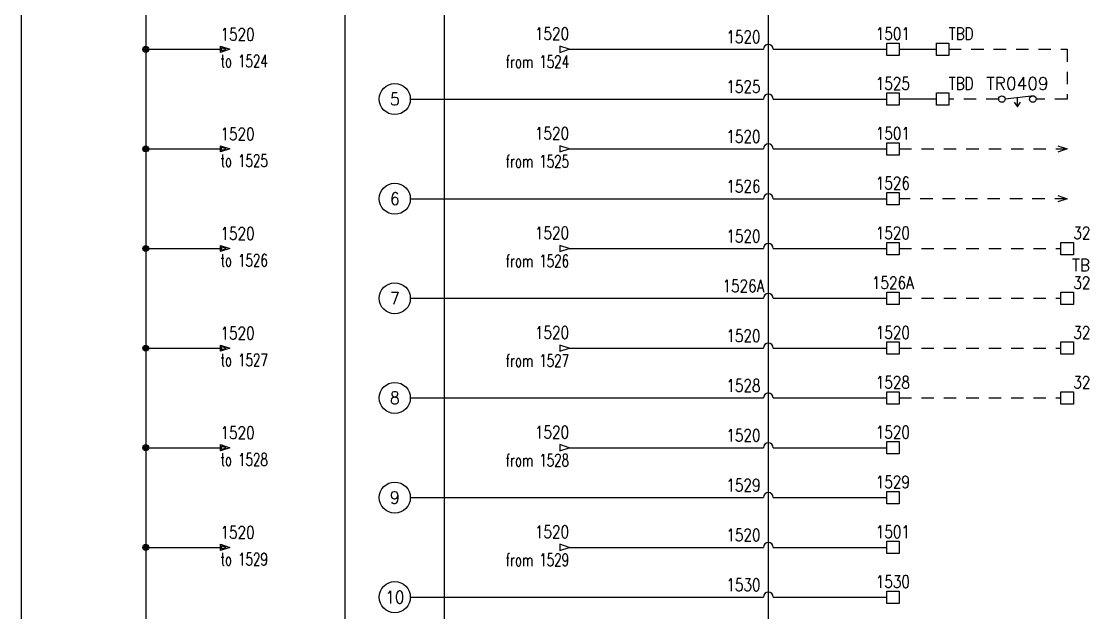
# Model space of a CAD drawing. Header units: inches. Extents: x 0 to 33.9, y 0 to 22.6.
# Drawn here: x 17.5 to 28.17, y 11.34 to 17.28 of the extents above; entities that cross this region are included whole.
import ezdxf
from ezdxf.enums import TextEntityAlignment as Align

# ---------------------------------------------------------------- set-up
doc = ezdxf.new("R2010")
doc.units = ezdxf.units.IN
doc.header["$MEASUREMENT"] = 0
doc.linetypes.add('HIDDEN2', pattern=[0.1875, 0.125, -0.0625])
for name, color, linetype in [('SYMS', 7, 'Continuous'), ('TAGS', 150, 'Continuous'), ('TERMS', 123, 'Continuous'), ('WIRENO', 72, 'Continuous'), ('WIREREF', 52, 'Continuous'), ('WIREREF_DEST', 52, 'Continuous'), ('WIRES', 7, 'Continuous'), ('XREF', 7, 'Continuous')]:
    doc.layers.add(name, color=color, linetype=linetype)
doc.styles.add('WD', font='romans.shx')

# ---------------------------------------------------------------- blocks, each defined once
blk = doc.blocks.new('PLCIO_56A0')
at = {"layer": 'SYMS'}
for p, q in [((-0.5, 0.5), (-0.5, -17.375)), ((0.5, -17.375), (0.5, 0.5))]:
    blk.add_line(p, q, dxfattribs=at)
for centre in [(0, -4), (0, -5), (0, -6), (0, -7), (0, -8), (0, -9)]:
    blk.add_circle(centre, 0.156, dxfattribs=at)
at = {"layer": 'SYMS', "style": 'WD'}
for tag, width, p in [('INST', 0.8, (0, 1.482)), ('LOC', 0.8, (0, 1.312)), ('MFG', 0.8, (0, 1.156)), ('CAT', 0.9, (0, 1)), ('DESC', 0.8, (0, 0.53))]:
    blk.add_attdef(tag, text='', height=0.125, dxfattribs=dict(at, width=width)).set_placement(p, align=Align.CENTER)
at = {"layer": 'SYMS', "linetype": 'Continuous', "style": 'WD', "flags": 9}
blk.add_attdef('ASSYCODE', text='', height=0.01, dxfattribs=at).set_placement((0.23, 1.071), align=Align.CENTER)
at = {"layer": 'SYMS', "style": 'WD'}
for tag, p in [('LINE1', (0, 0.844)), ('LINE2', (0, 0.688)), ('TAG', (0, 0.322))]:
    blk.add_attdef(tag, text='', height=0.125, dxfattribs=at).set_placement(p, align=Align.CENTER)
at = {"layer": 'SYMS', "style": 'WD', "width": 0.9}
for tag, p in [('TERM01', (0, 0)), ('TERM02', (0, -1)), ('TERM03', (0, -2)), ('TERM04', (0, -3)), ('TERM05', (0, -4)), ('TERM06', (0, -5)), ('TERM07', (0, -6)), ('TERM08', (0, -7)), ('TERM09', (0, -8)), ('TERM10', (0, -9)), ('TERM11', (0, -10)), ('TERM12', (0, -11)), ('TERM13', (0, -12)), ('TERM14', (0, -13)), ('TERM15', (0, -14)), ('TERM16', (0, -15)), ('TERM17L', (-0.203, -16)), ('TERM17R', (0.203, -16)), ('TERM18L', (-0.203, -17)), ('TERM18R', (0.203, -17))]:
    blk.add_attdef(tag, text='', height=0.125, dxfattribs=at).set_placement(p, align=Align.MIDDLE_CENTER)
at = {"layer": 'SYMS', "style": 'WD', "flags": 1}
for tag, p in [('X1TERM01', (0.156, 0)), ('X1TERM02', (0.156, -1)), ('X1TERM03', (0.156, -2)), ('X1TERM04', (0.156, -3)), ('X1TERM05', (0.156, -4)), ('X1TERM06', (0.156, -5)), ('X1TERM07', (0.156, -6)), ('X1TERM08', (0.156, -7)), ('X1TERM09', (0.156, -8)), ('X1TERM10', (0.156, -9)), ('X1TERM11', (0.156, -10)), ('X1TERM12', (0.156, -11)), ('X1TERM13', (0.156, -12)), ('X1TERM14', (0.156, -13)), ('X1TERM15', (0.156, -14)), ('X1TERM16', (0.156, -15)), ('X4TERM17L', (-0.359, -16)), ('X1TERM17R', (0.359, -16)), ('X4TERM18L', (-0.359, -17)), ('X1TERM18R', (0.359, -17))]:
    blk.add_attdef(tag, p, '', height=0.01, dxfattribs=at)
at = {"layer": 'SYMS', "style": 'WD', "width": 0.9}
for tag, p in [('TERMDESC01', (0.625, -0.062)), ('TERMDESC17R', (0.625, -16.062)), ('TERMDESC18R', (0.625, -17.062))]:
    blk.add_attdef(tag, text='', height=0.125, dxfattribs=at).set_placement(p, align=Align.TOP_LEFT)
for tag, p in [('TERMDESC02', (-0.625, -1.062)), ('TERMDESC03', (-0.625, -2.062)), ('TERMDESC04', (-0.625, -3.062)), ('TERMDESC05', (-0.625, -4.062)), ('TERMDESC06', (-0.625, -5.062)), ('TERMDESC07', (-0.625, -6.062)), ('TERMDESC08', (-0.625, -7.062)), ('TERMDESC09', (-0.625, -8.062)), ('TERMDESC10', (-0.625, -9.062)), ('TERMDESC11', (-0.625, -10.062)), ('TERMDESC12', (-0.625, -11.062)), ('TERMDESC13', (-0.625, -12.062)), ('TERMDESC14', (-0.625, -13.062)), ('TERMDESC15', (-0.625, -14.062)), ('TERMDESC16', (-0.625, -15.062)), ('TERMDESC17L', (-0.625, -16.062)), ('TERMDESC18L', (-0.625, -17.062))]:
    blk.add_attdef(tag, text='', height=0.125, dxfattribs=at).set_placement(p, align=Align.TOP_RIGHT)
blk = doc.blocks.new('WDDOT')
for radius in [0.03, 0.0187, 0.00929]:
    blk.add_circle((0, 0), radius)
blk = doc.blocks.new('HT0W01')
for p, q in [((-0.062, 0.062), (0.062, 0.062)), ((-0.062, -0.062), (-0.062, 0.062)), ((0.062, 0.062), (0.062, -0.062)), ((0.062, -0.062), (-0.062, -0.062))]:
    blk.add_line(p, q)
at = {"style": 'WD'}
for tag, p, width in [('INST', (0.062, 0.42), 0.7), ('LOC', (0.062, 0.25), 0.7), ('DESC1', (0.05, -0.385), 0.8)]:
    blk.add_attdef(tag, p, '', height=0.125, dxfattribs=dict(at, width=width))
at = {"linetype": 'Continuous', "style": 'WD', "width": 0.8, "flags": 8}
blk.add_attdef('WIRENO', text='', height=0.125, dxfattribs=at).set_placement((0, 0.094), align=Align.CENTER)
at = {"style": 'WD', "flags": 1}
for tag, p, height in [('X4TERM01', (-0.062, 0), 0.0125), ('X4TERMDESC01', (-0.055, -0.023), 0.025), ('X2TERMDESC01', (-0.006, 0.029), 0.025), ('STRIPSEQ', (0, 0), 0.00125), ('X2TERM01', (0, 0.062), 0.0125), ('X1TERMDESC01', (0.039, 0.007), 0.025), ('X1TERM01', (0.062, 0), 0.0125), ('LINKTERM', (0, -0.002), 0.00125), ('X8TERM01', (0, -0.062), 0.0125), ('X8TERMDESC01', (0, -0.054), 0.025)]:
    blk.add_attdef(tag, p, '', height=height, dxfattribs=at)
at = {"linetype": 'Continuous', "style": 'WD'}
for tag, p, height, width, flags in [('TAGSTRIP', (0.05, -0.229), 0.125, 0.9, 8), ('CAT', (0.213, -0.406), 0.109, 0.8, 1), ('DESC2', (0.05, -0.541), 0.125, 0.8, 8), ('DESC3', (0.05, -0.698), 0.125, 0.8, 8)]:
    blk.add_attdef(tag, p, '', height=height, dxfattribs=dict(at, width=width, flags=flags))
at = {"linetype": 'Continuous', "style": 'WD', "width": 0.8, "flags": 1}
blk.add_attdef('MFG', text='', height=0.109, dxfattribs=at).set_placement((0.088, -0.406), align=Align.RIGHT)
at = {"style": 'WD', "width": 0.7, "flags": 1}
blk.add_attdef('ASSYCODE', (0.062, -0.281), '', height=0.01, dxfattribs=at)
blk = doc.blocks.new('HT1001')
for p, q in [((-0.062, 0.062), (0.062, 0.062)), ((-0.062, -0.062), (-0.062, 0.062)), ((0.062, 0.062), (0.062, -0.062)), ((0.062, -0.062), (-0.062, -0.062))]:
    blk.add_line(p, q)
at = {"style": 'WD'}
for tag, p, width in [('INST', (0.062, 0.42), 0.7), ('LOC', (0.062, 0.25), 0.7), ('DESC1', (0.05, -0.385), 0.8)]:
    blk.add_attdef(tag, p, '', height=0.125, dxfattribs=dict(at, width=width))
at = {"linetype": 'Continuous', "style": 'WD'}
for tag, p, height, width, flags in [('TERM01', (0.062, 0.094), 0.125, 0.8, 8), ('TAGSTRIP', (0.05, -0.229), 0.125, 0.9, 8), ('CAT', (0.213, -0.406), 0.109, 0.8, 1), ('DESC2', (0.05, -0.541), 0.125, 0.8, 8), ('DESC3', (0.05, -0.698), 0.125, 0.8, 8)]:
    blk.add_attdef(tag, p, '', height=height, dxfattribs=dict(at, width=width, flags=flags))
at = {"style": 'WD', "flags": 1}
for tag, p, height in [('X4TERM01', (-0.062, 0), 0.0125), ('X4TERMDESC01', (-0.055, -0.023), 0.025), ('X2TERMDESC01', (-0.006, 0.029), 0.025), ('STRIPSEQ', (0, 0), 0.00125), ('X2TERM01', (0, 0.062), 0.0125), ('X2PIN01', (0.033, 0.084), 0.0125), ('X1TERMDESC01', (0.039, 0.007), 0.025), ('X1TERM01', (0.062, 0), 0.0125), ('X1PIN01', (0.087, 0.016), 0.0125), ('X4PIN01', (-0.114, -0.038), 0.0125), ('LINKTERM', (0, -0.002), 0.00125), ('X8TERM01', (0, -0.062), 0.0125), ('X8TERMDESC01', (0, -0.054), 0.025), ('X8PIN01', (0.026, -0.096), 0.0125)]:
    blk.add_attdef(tag, p, '', height=height, dxfattribs=at)
at = {"linetype": 'Continuous', "style": 'WD', "width": 0.8, "flags": 1}
blk.add_attdef('MFG', text='', height=0.109, dxfattribs=at).set_placement((0.088, -0.406), align=Align.RIGHT)
at = {"style": 'WD', "width": 0.7, "flags": 1}
blk.add_attdef('ASSYCODE', (0.062, -0.281), '', height=0.01, dxfattribs=at)
blk = doc.blocks.new('HTD22F')
at = {"linetype": 'Continuous'}
blk.add_line((-0.123, 0.002), (0.168, 0.035), dxfattribs=at)
for p, q in [((0, -0.079), (0, 0.016)), ((-0.031, -0.031), (0, -0.078)), ((0, -0.078), (0.031, -0.031))]:
    blk.add_line(p, q)
for centre in [(-0.155, 0), (0.155, 0)]:
    blk.add_circle(centre, 0.0322)
at = {"style": 'WD', "width": 0.7}
for tag, p in [('INST', (0, 0.42)), ('LOC', (0, 0.25)), ('XREF', (0, -0.236)), ('DESC1', (0, -0.393)), ('DESC2', (0, -0.549)), ('DESC3', (0, -0.705))]:
    blk.add_attdef(tag, text='', height=0.125, dxfattribs=at).set_placement(p, align=Align.CENTER)
at = {"style": 'WD'}
blk.add_attdef('TAG2', text='', height=0.125, dxfattribs=at).set_placement((0, 0.094), align=Align.CENTER)
for tag, p, height, flags in [('X4TERM01', (-0.188, 0), 0.0125, 1), ('FAMILY', (0.038, 0.037), 0.01, 9), ('CONTACT', (0.038, 0.02), 0.01, 1), ('X1TERM02', (0.188, 0), 0.0125, 1)]:
    blk.add_attdef(tag, p, '', height=height, dxfattribs=dict(at, flags=flags))
at = {"linetype": 'Continuous', "style": 'WD', "flags": 8}
blk.add_attdef('TERM01', text='', height=0.125, dxfattribs=at).set_placement((-0.25, -0.031), align=Align.TOP_RIGHT)
blk.add_attdef('TERM02', text='', height=0.125, dxfattribs=at).set_placement((0.25, -0.031), align=Align.TOP_LEFT)
blk = doc.blocks.new('HA1X1')
for p, q in [((-0.09375, 0.03125), (0, 0)), ((0, 0), (-0.09375, -0.03125))]:
    blk.add_line(p, q)
at = {"style": 'WD', "width": 0.9}
blk.add_attdef('DESC1', (0.1, 0.0406), '', height=0.125, dxfattribs=at)
at = {"style": 'WD', "flags": 1}
blk.add_attdef('X4TERM01', (0, 0), '', height=0.01, dxfattribs=at)
at = {"style": 'WD', "width": 0.9}
blk.add_attdef('DESC2', text='', height=0.125, dxfattribs=at).set_placement((0.1, -0.025), align=Align.TOP_LEFT)
blk = doc.blocks.new('HA1S1')
for points in [[(0, 0), (0, 0.031), (0.094, 0), (0, -0.031), (0, 0)], [(0.011, 0.016), (0.011, -0.016), (0.058, 0), (0.011, 0.016)]]:
    blk.add_lwpolyline(points)
at = {"style": 'WD', "width": 0.8, "flags": 8}
blk.add_attdef('WIRENO', (0, 0.087), '', height=0.125, dxfattribs=at)
at = {"style": 'WD', "flags": 1}
for tag, p in [('SIGCODE', (-0.02, 0.047)), ('X4TERM01', (0, 0))]:
    blk.add_attdef(tag, p, '', height=0.01, dxfattribs=at)
at = {"style": 'WD', "width": 0.7}
for tag, p in [('XREF', (0, -0.181)), ('DESC1', (0, -0.356))]:
    blk.add_attdef(tag, p, '', height=0.125, dxfattribs=at)
blk = doc.blocks.new('HA1D3')
blk.add_lwpolyline([(-0.094, 0), (-0.094, -0.031), (0, 0), (-0.094, 0.031), (-0.094, 0)])
at = {"style": 'WD', "width": 0.8, "flags": 8}
blk.add_attdef('WIRENO', text='', height=0.125, dxfattribs=at).set_placement((0, 0.094), align=Align.RIGHT)
at = {"style": 'WD', "flags": 1}
blk.add_attdef('SIGCODE', text='', height=0.01, dxfattribs=at).set_placement((-0.02, 0.047), align=Align.RIGHT)
blk.add_attdef('X1TERM01', (0, 0), '', height=0.01, dxfattribs=at)
at = {"style": 'WD', "width": 0.7}
for tag, p in [('XREF', (0, -0.188)), ('DESC1', (0, -0.375))]:
    blk.add_attdef(tag, text='', height=0.125, dxfattribs=at).set_placement(p, align=Align.RIGHT)
blk = doc.blocks.new('WD_WNH')
at = {"linetype": 'Continuous', "style": 'WD', "width": 0.8}
blk.add_attdef('WIRENO', text='', height=0.125, dxfattribs=at).set_placement((0, 0.062), align=Align.CENTER)
at = {"style": 'WD', "flags": 1}
for tag, p in [('W01USER', (0, 0.078)), ('W02USER', (0, 0.07)), ('W03USER', (0, 0.062)), ('W04USER', (0, 0.055)), ('W05USER', (0, 0.047)), ('W06USER', (0, 0.039)), ('W07USER', (0, 0.031)), ('W08USER', (0, 0.023)), ('W09USER', (0, 0.016)), ('W10USER', (0, 0.008))]:
    blk.add_attdef(tag, text='', height=0.005, dxfattribs=at).set_placement(p, align=Align.CENTER)

msp = doc.modelspace()

# ---------------------------------------------------------------- linework, layer by layer
at = {"layer": 'WIRES'}
for p, q in [((17.5, 21.5), (17.5, 2.5)), ((25, 21.5), (25, 2.5)), ((18.75, 21), (18.75, 6)), ((18.75, 17), (19.5, 17)), ((23, 17), (24.95, 17)), ((25.05, 17), (26.188, 17)), ((26.312, 17), (26.688, 17)), ((21.406, 16.5), (24.95, 16.5)), ((25.05, 16.5), (26.188, 16.5)), ((26.688, 16.5), (26.312, 16.5)), ((18.75, 16), (19.5, 16)), ((23, 16), (24.95, 16)), ((25.05, 16), (26.188, 16)), ((21.406, 15.5), (23.797, 15.5)), ((23.797, 15.5), (24.95, 15.5)), ((25.05, 15.5), (26.188, 15.5)), ((18.75, 15), (19.5, 15)), ((23, 15), (24.95, 15)), ((25.05, 15), (26.188, 15)), ((21.406, 14.5), (23.797, 14.5)), ((23.797, 14.5), (24.95, 14.5)), ((25.05, 14.5), (26.188, 14.5)), ((18.75, 14), (19.5, 14)), ((23, 14), (24.95, 14)), ((25.05, 14), (26.188, 14)), ((21.406, 13.5), (24.95, 13.5)), ((25.05, 13.5), (26.188, 13.5)), ((18.75, 13), (19.5, 13)), ((23, 13), (24.594, 13)), ((24.594, 13), (24.95, 13)), ((25.05, 13), (26.188, 13)), ((21.406, 12.5), (24.95, 12.5)), ((25.05, 12.5), (26.188, 12.5)), ((18.75, 12), (19.5, 12)), ((23, 12), (24.95, 12)), ((25.05, 12), (26.188, 12)), ((21.406, 11.5), (24.95, 11.5)), ((25.05, 11.5), (26.188, 11.5))]:
    msp.add_line(p, q, dxfattribs=at)
at = {"layer": 'WIRES', "linetype": 'HIDDEN2'}
for p, q in [((26.812, 17), (28, 17)), ((28, 17), (28, 16.5)), ((27.312, 16.5), (26.812, 16.5)), ((28, 16.5), (27.688, 16.5)), ((26.312, 16), (28, 16)), ((28, 15.5), (26.312, 15.5)), ((26.312, 15), (27.938, 15)), ((26.312, 14.5), (27.938, 14.5)), ((26.312, 14), (27.938, 14)), ((26.312, 13.5), (27.938, 13.5))]:
    msp.add_line(p, q, dxfattribs=at)
at = {"layer": 'WIRES'}
for centre in [(25, 17), (25, 16.5), (25, 16), (25, 15.5), (25, 15), (25, 14.5), (25, 14), (25, 13.5), (25, 13), (25, 12.5), (25, 12), (25, 11.5)]:
    msp.add_arc(centre, 0.05, 0, 180, dxfattribs=at)

# ---------------------------------------------------------------- block references
at = {"layer": 'SYMS'}
ref = msp.add_blockref('PLCIO_56A0', (21.25, 20.5), dxfattribs=at)
ref.add_attrib('TERM05', '5', dxfattribs={"layer": 'TERMS', "height": 0.125, "style": 'WD', "width": 0.9}).set_placement((21.25, 16.5), align=Align.MIDDLE_CENTER)
ref.add_attrib('TERM06', '6', dxfattribs={"layer": 'TERMS', "height": 0.125, "style": 'WD', "width": 0.9}).set_placement((21.25, 15.5), align=Align.MIDDLE_CENTER)
ref.add_attrib('TERM07', '7', dxfattribs={"layer": 'TERMS', "height": 0.125, "style": 'WD', "width": 0.9}).set_placement((21.25, 14.5), align=Align.MIDDLE_CENTER)
ref.add_attrib('TERM08', '8', dxfattribs={"layer": 'TERMS', "height": 0.125, "style": 'WD', "width": 0.9}).set_placement((21.25, 13.5), align=Align.MIDDLE_CENTER)
ref.add_attrib('TERM09', '9', dxfattribs={"layer": 'TERMS', "height": 0.125, "style": 'WD', "width": 0.9}).set_placement((21.25, 12.5), align=Align.MIDDLE_CENTER)
ref.add_attrib('TERM10', '10', dxfattribs={"layer": 'TERMS', "height": 0.125, "style": 'WD', "width": 0.9}).set_placement((21.25, 11.5), align=Align.MIDDLE_CENTER)
ref = msp.add_blockref('HA1S1', (19.5, 17), dxfattribs=at)
ref.add_attrib('WIRENO', '1520', (19.5, 17.087), dxfattribs={"layer": 'WIREREF', "height": 0.125, "style": 'WD', "width": 0.8, "flags": 8})
ref.add_attrib('XREF', 'to 1524', (19.5, 16.819), dxfattribs={"layer": 'XREF', "height": 0.125, "style": 'WD', "width": 0.7})
ref = msp.add_blockref('HA1D3', (23, 17), dxfattribs=at)
ref.add_attrib('WIRENO', '1520', dxfattribs={"layer": 'WIREREF_DEST', "height": 0.125, "style": 'WD', "width": 0.8, "flags": 8}).set_placement((23, 17.094), align=Align.RIGHT)
ref.add_attrib('XREF', 'from 1524', dxfattribs={"layer": 'XREF', "height": 0.125, "style": 'WD', "width": 0.7}).set_placement((23, 16.812), align=Align.RIGHT)
ref = msp.add_blockref('HT0W01', (26.25, 17), dxfattribs=at)
ref.add_attrib('WIRENO', '1501', dxfattribs={"layer": 'WIREREF', "linetype": 'Continuous', "height": 0.125, "style": 'WD', "width": 0.8, "flags": 8}).set_placement((26.25, 17.094), align=Align.CENTER)
ref = msp.add_blockref('HT1001', (26.75, 17), dxfattribs=at)
ref.add_attrib('TERM01', 'TBD', (26.812, 17.094), dxfattribs={"layer": 'TERMS', "linetype": 'Continuous', "height": 0.125, "style": 'WD', "width": 0.8, "flags": 8})
for name, p in [('WDDOT', (18.75, 17)), ('WDDOT', (18.75, 16)), ('HA1X1', (28, 16)), ('HA1X1', (28, 15.5)), ('WDDOT', (18.75, 15)), ('WDDOT', (18.75, 14)), ('WDDOT', (18.75, 13)), ('WDDOT', (18.75, 12))]:
    msp.add_blockref(name, p, dxfattribs=at)
ref = msp.add_blockref('HT0W01', (26.25, 16.5), dxfattribs=at)
ref.add_attrib('WIRENO', '1525', dxfattribs={"layer": 'WIREREF', "linetype": 'Continuous', "height": 0.125, "style": 'WD', "width": 0.8, "flags": 8}).set_placement((26.25, 16.594), align=Align.CENTER)
ref = msp.add_blockref('HT1001', (26.75, 16.5), dxfattribs=at)
ref.add_attrib('TERM01', 'TBD', (26.812, 16.594), dxfattribs={"layer": 'TERMS', "linetype": 'Continuous', "height": 0.125, "style": 'WD', "width": 0.8, "flags": 8})
ref = msp.add_blockref('HTD22F', (27.5, 16.5), dxfattribs=at)
ref.add_attrib('TAG2', 'TR0409', dxfattribs={"layer": 'TAGS', "height": 0.125, "style": 'WD'}).set_placement((27.5, 16.594), align=Align.CENTER)
ref = msp.add_blockref('HA1D3', (23, 16), dxfattribs=at)
ref.add_attrib('WIRENO', '1520', dxfattribs={"layer": 'WIREREF_DEST', "height": 0.125, "style": 'WD', "width": 0.8, "flags": 8}).set_placement((23, 16.094), align=Align.RIGHT)
ref.add_attrib('XREF', 'from 1525', dxfattribs={"layer": 'XREF', "height": 0.125, "style": 'WD', "width": 0.7}).set_placement((23, 15.812), align=Align.RIGHT)
ref = msp.add_blockref('HT0W01', (26.25, 16), dxfattribs=at)
ref.add_attrib('WIRENO', '1501', dxfattribs={"layer": 'WIREREF', "linetype": 'Continuous', "height": 0.125, "style": 'WD', "width": 0.8, "flags": 8}).set_placement((26.25, 16.094), align=Align.CENTER)
ref = msp.add_blockref('HA1S1', (19.5, 16), dxfattribs=at)
ref.add_attrib('WIRENO', '1520', (19.5, 16.087), dxfattribs={"layer": 'WIREREF', "height": 0.125, "style": 'WD', "width": 0.8, "flags": 8})
ref.add_attrib('XREF', 'to 1525', (19.5, 15.819), dxfattribs={"layer": 'XREF', "height": 0.125, "style": 'WD', "width": 0.7})
ref = msp.add_blockref('HT0W01', (26.25, 15.5), dxfattribs=at)
ref.add_attrib('WIRENO', '1526', dxfattribs={"layer": 'WIREREF', "linetype": 'Continuous', "height": 0.125, "style": 'WD', "width": 0.8, "flags": 8}).set_placement((26.25, 15.594), align=Align.CENTER)
ref = msp.add_blockref('HA1S1', (19.5, 15), dxfattribs=at)
ref.add_attrib('WIRENO', '1520', (19.5, 15.088), dxfattribs={"layer": 'WIREREF', "height": 0.125, "style": 'WD', "width": 0.8, "flags": 8})
ref.add_attrib('XREF', 'to 1526', (19.5, 14.819), dxfattribs={"layer": 'XREF', "height": 0.125, "style": 'WD', "width": 0.7})
ref = msp.add_blockref('HA1D3', (23, 15), dxfattribs=at)
ref.add_attrib('WIRENO', '1520', dxfattribs={"layer": 'WIREREF_DEST', "height": 0.125, "style": 'WD', "width": 0.8, "flags": 8}).set_placement((23, 15.094), align=Align.RIGHT)
ref.add_attrib('XREF', 'from 1526', dxfattribs={"layer": 'XREF', "height": 0.125, "style": 'WD', "width": 0.7}).set_placement((23, 14.812), align=Align.RIGHT)
ref = msp.add_blockref('HT0W01', (26.25, 15), dxfattribs=at)
ref.add_attrib('WIRENO', '1520', dxfattribs={"layer": 'WIREREF', "linetype": 'Continuous', "height": 0.125, "style": 'WD', "width": 0.8, "flags": 8}).set_placement((26.25, 15.094), align=Align.CENTER)
ref = msp.add_blockref('HT1001', (28, 15), dxfattribs=at)
ref.add_attrib('TERM01', '3207A', (28.062, 15.094), dxfattribs={"layer": 'TERMS', "linetype": 'Continuous', "height": 0.125, "style": 'WD', "width": 0.8, "flags": 8})
ref.add_attrib('TAGSTRIP', 'TB-AC', (28.05, 14.771), dxfattribs={"layer": 'TAGS', "linetype": 'Continuous', "height": 0.125, "style": 'WD', "width": 0.9, "flags": 8})
ref = msp.add_blockref('HT0W01', (26.25, 14.5), dxfattribs=at)
ref.add_attrib('WIRENO', '1526A', dxfattribs={"layer": 'WIREREF', "linetype": 'Continuous', "height": 0.125, "style": 'WD', "width": 0.8, "flags": 8}).set_placement((26.25, 14.594), align=Align.CENTER)
ref = msp.add_blockref('HT1001', (28, 14.5), dxfattribs=at)
ref.add_attrib('TERM01', '3208', (28.062, 14.594), dxfattribs={"layer": 'TERMS', "linetype": 'Continuous', "height": 0.125, "style": 'WD', "width": 0.8, "flags": 8})
ref = msp.add_blockref('HA1S1', (19.5, 14), dxfattribs=at)
ref.add_attrib('WIRENO', '1520', (19.5, 14.088), dxfattribs={"layer": 'WIREREF', "height": 0.125, "style": 'WD', "width": 0.8, "flags": 8})
ref.add_attrib('XREF', 'to 1527', (19.5, 13.819), dxfattribs={"layer": 'XREF', "height": 0.125, "style": 'WD', "width": 0.7})
ref = msp.add_blockref('HA1D3', (23, 14), dxfattribs=at)
ref.add_attrib('WIRENO', '1520', dxfattribs={"layer": 'WIREREF_DEST', "height": 0.125, "style": 'WD', "width": 0.8, "flags": 8}).set_placement((23, 14.094), align=Align.RIGHT)
ref.add_attrib('XREF', 'from 1527', dxfattribs={"layer": 'XREF', "height": 0.125, "style": 'WD', "width": 0.7}).set_placement((23, 13.812), align=Align.RIGHT)
ref = msp.add_blockref('HT0W01', (26.25, 14), dxfattribs=at)
ref.add_attrib('WIRENO', '1520', dxfattribs={"layer": 'WIREREF', "linetype": 'Continuous', "height": 0.125, "style": 'WD', "width": 0.8, "flags": 8}).set_placement((26.25, 14.094), align=Align.CENTER)
ref = msp.add_blockref('HT1001', (28, 14), dxfattribs=at)
ref.add_attrib('TERM01', '3210', (28.062, 14.094), dxfattribs={"layer": 'TERMS', "linetype": 'Continuous', "height": 0.125, "style": 'WD', "width": 0.8, "flags": 8})
ref = msp.add_blockref('HT0W01', (26.25, 13.5), dxfattribs=at)
ref.add_attrib('WIRENO', '1528', dxfattribs={"layer": 'WIREREF', "linetype": 'Continuous', "height": 0.125, "style": 'WD', "width": 0.8, "flags": 8}).set_placement((26.25, 13.594), align=Align.CENTER)
ref = msp.add_blockref('HT1001', (28, 13.5), dxfattribs=at)
ref.add_attrib('TERM01', '3210A', (28.062, 13.594), dxfattribs={"layer": 'TERMS', "linetype": 'Continuous', "height": 0.125, "style": 'WD', "width": 0.8, "flags": 8})
ref = msp.add_blockref('HA1S1', (19.5, 13), dxfattribs=at)
ref.add_attrib('WIRENO', '1520', (19.5, 13.088), dxfattribs={"layer": 'WIREREF', "height": 0.125, "style": 'WD', "width": 0.8, "flags": 8})
ref.add_attrib('XREF', 'to 1528', (19.5, 12.819), dxfattribs={"layer": 'XREF', "height": 0.125, "style": 'WD', "width": 0.7})
ref = msp.add_blockref('HA1D3', (23, 13), dxfattribs=at)
ref.add_attrib('WIRENO', '1520', dxfattribs={"layer": 'WIREREF_DEST', "height": 0.125, "style": 'WD', "width": 0.8, "flags": 8}).set_placement((23, 13.094), align=Align.RIGHT)
ref.add_attrib('XREF', 'from 1528', dxfattribs={"layer": 'XREF', "height": 0.125, "style": 'WD', "width": 0.7}).set_placement((23, 12.812), align=Align.RIGHT)
ref = msp.add_blockref('HT0W01', (26.25, 13), dxfattribs=at)
ref.add_attrib('WIRENO', '1520', dxfattribs={"layer": 'WIREREF', "linetype": 'Continuous', "height": 0.125, "style": 'WD', "width": 0.8, "flags": 8}).set_placement((26.25, 13.094), align=Align.CENTER)
ref = msp.add_blockref('HT0W01', (26.25, 12.5), dxfattribs=at)
ref.add_attrib('WIRENO', '1529', dxfattribs={"layer": 'WIREREF', "linetype": 'Continuous', "height": 0.125, "style": 'WD', "width": 0.8, "flags": 8}).set_placement((26.25, 12.594), align=Align.CENTER)
ref = msp.add_blockref('HA1S1', (19.5, 12), dxfattribs=at)
ref.add_attrib('WIRENO', '1520', (19.5, 12.088), dxfattribs={"layer": 'WIREREF', "height": 0.125, "style": 'WD', "width": 0.8, "flags": 8})
ref.add_attrib('XREF', 'to 1529', (19.5, 11.819), dxfattribs={"layer": 'XREF', "height": 0.125, "style": 'WD', "width": 0.7})
ref = msp.add_blockref('HA1D3', (23, 12), dxfattribs=at)
ref.add_attrib('WIRENO', '1520', dxfattribs={"layer": 'WIREREF_DEST', "height": 0.125, "style": 'WD', "width": 0.8, "flags": 8}).set_placement((23, 12.094), align=Align.RIGHT)
ref.add_attrib('XREF', 'from 1529', dxfattribs={"layer": 'XREF', "height": 0.125, "style": 'WD', "width": 0.7}).set_placement((23, 11.812), align=Align.RIGHT)
ref = msp.add_blockref('HT0W01', (26.25, 12), dxfattribs=at)
ref.add_attrib('WIRENO', '1501', dxfattribs={"layer": 'WIREREF', "linetype": 'Continuous', "height": 0.125, "style": 'WD', "width": 0.8, "flags": 8}).set_placement((26.25, 12.094), align=Align.CENTER)
ref = msp.add_blockref('HT0W01', (26.25, 11.5), dxfattribs=at)
ref.add_attrib('WIRENO', '1530', dxfattribs={"layer": 'WIREREF', "linetype": 'Continuous', "height": 0.125, "style": 'WD', "width": 0.8, "flags": 8}).set_placement((26.25, 11.594), align=Align.CENTER)
at = {"layer": 'WIRENO'}
ref = msp.add_blockref('WD_WNH', (24.75, 17), dxfattribs=at)
ref.add_attrib('WIRENO', '1520', dxfattribs={"linetype": 'Continuous', "height": 0.125, "style": 'WD', "width": 0.8}).set_placement((24.75, 17.062), align=Align.CENTER)
ref = msp.add_blockref('WD_WNH', (24.75, 16.5), dxfattribs=at)
ref.add_attrib('WIRENO', '1525', dxfattribs={"linetype": 'Continuous', "height": 0.125, "style": 'WD', "width": 0.8}).set_placement((24.75, 16.562), align=Align.CENTER)
ref = msp.add_blockref('WD_WNH', (24.75, 16), dxfattribs=at)
ref.add_attrib('WIRENO', '1520', dxfattribs={"linetype": 'Continuous', "height": 0.125, "style": 'WD', "width": 0.8}).set_placement((24.75, 16.062), align=Align.CENTER)
ref = msp.add_blockref('WD_WNH', (24.75, 15.5), dxfattribs=at)
ref.add_attrib('WIRENO', '1526', dxfattribs={"linetype": 'Continuous', "height": 0.125, "style": 'WD', "width": 0.8}).set_placement((24.75, 15.562), align=Align.CENTER)
ref = msp.add_blockref('WD_WNH', (24.75, 15), dxfattribs=at)
ref.add_attrib('WIRENO', '1520', dxfattribs={"linetype": 'Continuous', "height": 0.125, "style": 'WD', "width": 0.8}).set_placement((24.75, 15.062), align=Align.CENTER)
ref = msp.add_blockref('WD_WNH', (24.75, 14.5), dxfattribs=at)
ref.add_attrib('WIRENO', '1526A', dxfattribs={"linetype": 'Continuous', "height": 0.125, "style": 'WD', "width": 0.8}).set_placement((24.75, 14.562), align=Align.CENTER)
ref = msp.add_blockref('WD_WNH', (24.75, 14), dxfattribs=at)
ref.add_attrib('WIRENO', '1520', dxfattribs={"linetype": 'Continuous', "height": 0.125, "style": 'WD', "width": 0.8}).set_placement((24.75, 14.062), align=Align.CENTER)
ref = msp.add_blockref('WD_WNH', (24.75, 13.5), dxfattribs=at)
ref.add_attrib('WIRENO', '1528', dxfattribs={"linetype": 'Continuous', "height": 0.125, "style": 'WD', "width": 0.8}).set_placement((24.75, 13.562), align=Align.CENTER)
ref = msp.add_blockref('WD_WNH', (24.75, 13), dxfattribs=at)
ref.add_attrib('WIRENO', '1520', dxfattribs={"linetype": 'Continuous', "height": 0.125, "style": 'WD', "width": 0.8}).set_placement((24.75, 13.062), align=Align.CENTER)
ref = msp.add_blockref('WD_WNH', (24.75, 12.5), dxfattribs=at)
ref.add_attrib('WIRENO', '1529', dxfattribs={"linetype": 'Continuous', "height": 0.125, "style": 'WD', "width": 0.8}).set_placement((24.75, 12.562), align=Align.CENTER)
ref = msp.add_blockref('WD_WNH', (24.75, 12), dxfattribs=at)
ref.add_attrib('WIRENO', '1520', dxfattribs={"linetype": 'Continuous', "height": 0.125, "style": 'WD', "width": 0.8}).set_placement((24.75, 12.062), align=Align.CENTER)
ref = msp.add_blockref('WD_WNH', (24.75, 11.5), dxfattribs=at)
ref.add_attrib('WIRENO', '1530', dxfattribs={"linetype": 'Continuous', "height": 0.125, "style": 'WD', "width": 0.8}).set_placement((24.75, 11.562), align=Align.CENTER)

doc.saveas('drawing.dxf')
